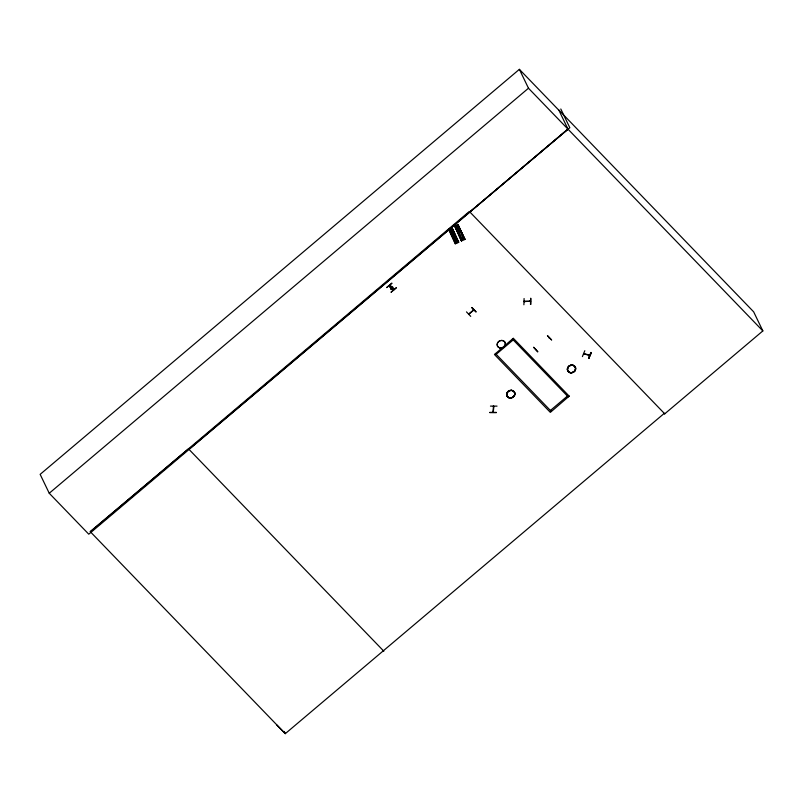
<?xml version="1.0" encoding="UTF-8"?>
<svg xmlns="http://www.w3.org/2000/svg" width="803" height="803" viewBox="0 0 803 803"><rect width="100%" height="100%" fill="white"/><g stroke="black" fill="none" stroke-linecap="round" stroke-linejoin="round"><path stroke-width="1.2" d="M489.78 412.361L496.354 412.381M496.334 412.662L489.76 412.622M524.088 298.515L523.897 304.769M530.492 304.467L530.743 298.194L530.843 304.427M493.494 405.947L492.942 412.32L493.132 411.447M493.283 412.21L493.865 406.298M490.452 406.107L497.027 406.127M493.865 406.77L493.413 406.067M582.406 356.592L584.815 350.71M583.881 353.681L584.172 354.123M583.51 353.641L589.763 355.619L589.211 354.906M591.369 352.627L588.629 358.439L591.379 352.647M588.699 358.439L590.968 352.397L588.629 358.439M391.462 288.889L390.67 288.929L391.131 288.478M473.449 309.607L473.81 310.119L468.791 314.234M466.483 311.885L470.739 316.382M450.975 228.012L457.75 242.697L450.955 228.012L451.437 227.791L458.142 242.516M449.7 228.464L451.687 227.42L458.342 242.416L451.547 227.741L452.029 227.52L458.764 242.215M457.871 224.479L464.937 239.284L457.911 224.579L454.659 226.205L461.454 240.89L454.879 226.034M461.404 240.89L461.886 240.669L455.14 225.984L462.016 240.619L462.478 240.398L455.743 225.713L454.809 225.904M462.438 240.428L455.311 225.924M464.947 239.264L464.465 239.485L457.911 224.579L464.716 239.304M458.774 242.205L455.231 243.831L448.486 229.146M456.305 243.329L455.823 243.55L449.329 228.684M458.483 242.205L451.798 227.56M463.873 239.766L464.355 239.545L457.319 224.85L463.953 239.736M473.81 310.119L473.599 309.556M558.908 110.272L519.38 69.339L40.15 474.362L49.244 493.253L88.772 534.196L568.002 129.173L558.737 109.921L753.656 311.825L762.85 330.916L664.673 413.886L664.211 413.415L285.286 733.661L276.744 724.938M49.244 493.253L528.474 88.23L519.38 69.339M188.926 449.319L567.922 129.012M392.637 287.083L392.647 287.835L392.737 287.062M569.237 396.08L550.336 412.381L494.477 354.524L513.378 338.214M90.207 531.596L188.474 448.847L383.854 651.223M469.815 211.932L569.819 127.717L560.795 108.977M471.722 307.73L475.848 311.915M473.64 309.878L468.591 314.124M547.485 335.694L551.661 340.04L547.465 335.684M535.862 349.596L535.561 349.104M537.699 351.834L533.593 347.217L537.799 351.724M448.927 228.955L455.442 243.66M449.128 228.865L455.903 243.53M456.265 243.369L449.489 228.684M451.396 227.831L457.881 242.546M462.247 240.438L455.452 225.703M583.791 353.732L589.643 355.016M589.282 355.207L589.111 355.408M468.52 313.712L468.661 313.953M471.973 307.489L476.149 311.845M449.821 231.425L452.832 229.899M457.971 232.79L460.992 231.264M454.859 234.305L451.748 235.62M460.912 239.184L463.963 237.758M454.729 242.115L457.79 240.699M461.595 240.669L464.646 239.254M530.502 301.557L530.392 300.964M524.198 301.537L523.917 301.326M523.907 301.547L530.632 301.276L524.058 301.266M449.56 228.644L456.014 243.399M473.358 310.42L473.087 309.898M529.93 300.995L530.04 301.607L529.829 301.135M390.961 289.231L391.523 288.749M664.282 413.364L664.743 413.836L469.353 211.45L90.358 531.767L285.286 733.661L284.222 731.463M528.474 88.23L762.85 330.916M513.488 338.454L569.347 396.311M390.077 285.155L394.263 289.492M389.796 285.396L393.982 289.732M389.224 285.878L393.42 290.214M388.943 286.109L393.129 290.455M583.59 353.43L583.751 354.013M549.111 338.003L548.951 337.782M524.52 301.235L524.781 301.787M568.243 396.913L512.384 339.057M567.43 396.07L550.406 410.463M551.219 411.307L495.361 353.45M458.553 225.974L455.492 227.39M459.005 226.968L455.943 228.383M459.687 228.453L456.636 229.879M460.3 229.778L457.248 231.194M513.197 339.9L496.174 354.294M452.37 228.905L449.319 230.331M453.514 231.394L450.453 232.81M454.127 232.719L451.065 234.135M454.849 225.984L461.595 240.739M391.834 283.238L386.725 287.554L391.834 283.238M396.25 287.815L391.141 292.131L396.25 287.815M570.1 372.672A4.196 3.714 -25.7 0 0 575.6 368.015A4.196 3.714 -25.7 0 0 568.936 366.298A4.186 3.694 -25.7 0 0 570.04 372.532A4.196 3.714 -25.7 0 0 575.54 367.894A4.196 3.714 -25.7 0 0 568.875 366.168A4.196 3.714 -25.7 0 0 570.04 372.552A4.186 3.694 -25.7 0 0 575.53 367.904A4.186 3.694 -25.7 0 0 568.885 366.188A4.196 3.714 -25.7 0 0 570.1 372.672A4.186 3.704 -25.7 0 0 575.59 368.015A4.186 3.704 -25.7 0 0 568.946 366.298A4.186 3.704 -25.7 0 0 570.1 372.662M509.313 397.897A4.216 3.724 -25.7 0 0 514.843 393.229A4.216 3.724 -25.7 0 0 508.148 391.493A4.216 3.724 -25.7 0 0 509.283 397.826A4.186 3.704 -25.7 0 0 514.823 393.229A4.186 3.704 -25.7 0 0 508.169 391.513A4.216 3.724 -25.7 0 0 509.313 397.897A4.216 3.724 -25.7 0 0 514.803 393.149A4.186 3.694 -25.7 0 0 508.118 391.392A4.186 3.694 -25.7 0 0 509.273 397.746A4.186 3.694 -25.7 0 0 514.753 393.109A4.216 3.724 -25.7 0 0 508.118 391.422A4.186 3.704 -25.7 0 0 509.323 397.876M499.817 347.95A4.216 3.724 -25.7 0 0 505.348 343.272A4.216 3.724 -25.7 0 0 498.653 341.546A4.216 3.724 -25.7 0 0 499.817 347.95A4.186 3.694 -25.7 0 0 505.288 343.242A4.186 3.694 -25.7 0 0 498.653 341.526A4.186 3.694 -25.7 0 0 499.807 347.87"/></g></svg>
